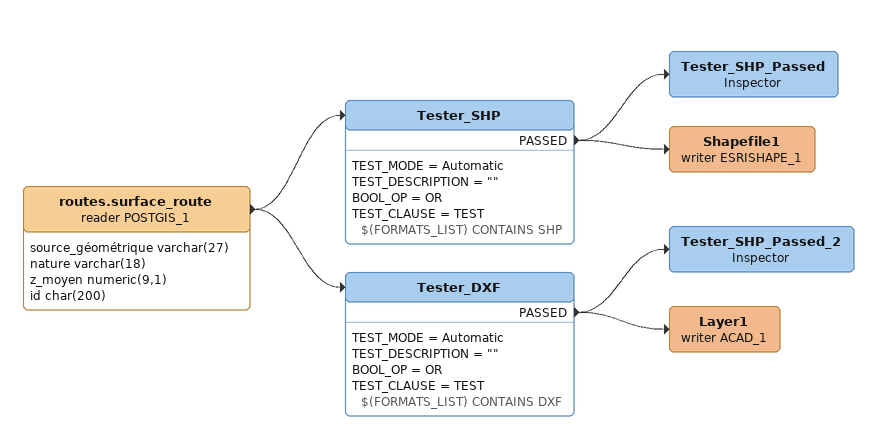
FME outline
routes.surface_route (reader POSTGIS_1)
    attributes: source_géométrique varchar(27), nature varchar(18), z_moyen numeric(9,1), id char(200)
    -> Tester_SHP
    -> Tester_DXF
Tester_SHP
    TEST_MODE = Automatic
    TEST_DESCRIPTION = ""
    BOOL_OP = OR
    TEST_CLAUSE = TEST $(FORMATS_LIST) CONTAINS SHP
    PASSED -> Shapefile1 (writer ESRISHAPE_1)
    PASSED -> Tester_SHP_Passed
Tester_SHP_Passed: Inspector
Shapefile1 (writer ESRISHAPE_1)
Tester_DXF
    TEST_MODE = Automatic
    TEST_DESCRIPTION = ""
    BOOL_OP = OR
    TEST_CLAUSE = TEST $(FORMATS_LIST) CONTAINS DXF
    PASSED -> Tester_SHP_Passed_2
    PASSED -> Layer1 (writer ACAD_1)
Tester_SHP_Passed_2: Inspector
Layer1 (writer ACAD_1)
